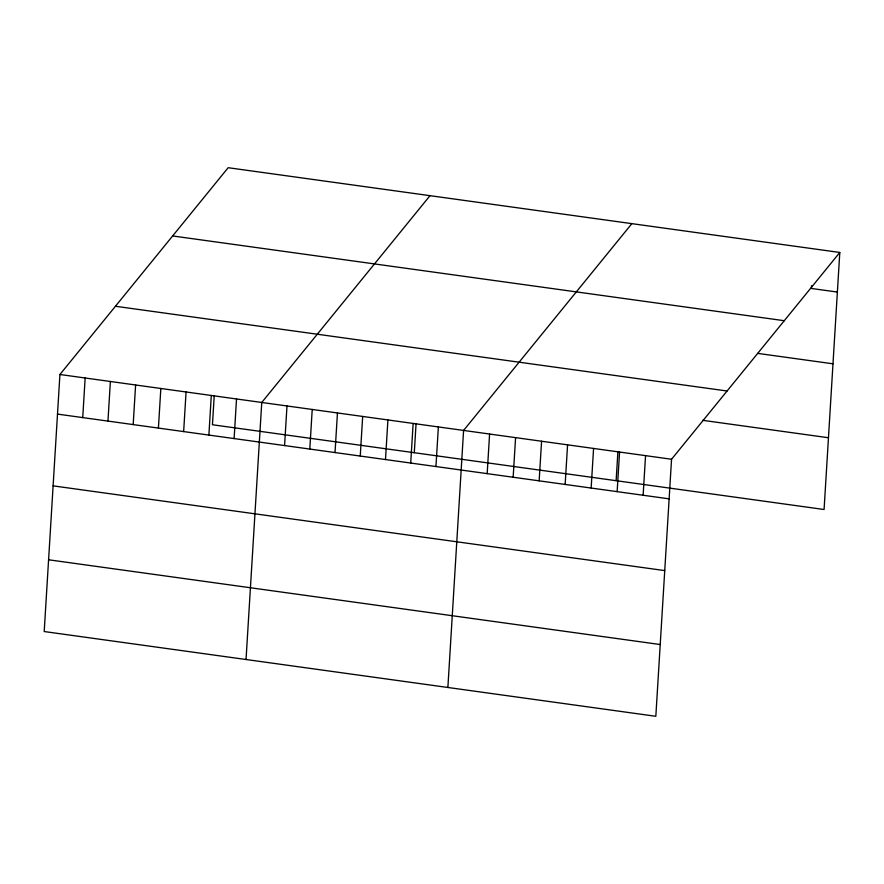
<?xml version="1.0" encoding="UTF-8"?>
<svg xmlns="http://www.w3.org/2000/svg" width="884" height="884" viewBox="0 0 884 884"><rect width="100%" height="100%" fill="white"/><g stroke="black" fill="none" stroke-linecap="round" stroke-linejoin="round"><path stroke-width="1.33" d="M59.924 374.496L44.2 631.541L655.829 716.294L671.553 459.249L839.8 252.459L228.171 167.706L59.924 374.496L671.553 459.249M82.731 417.591L85.151 377.998M107.959 421.093L110.378 381.49M133.186 424.585L135.606 384.993M158.413 428.088L160.844 388.485M183.651 431.58L186.071 391.977M208.878 435.072L211.298 395.479M214.237 395.513L212.447 424.751L824.076 509.504L839.8 252.459M234.105 438.574L236.525 398.971M246.039 659.508L261.763 402.463L430.011 195.673M284.571 445.558L286.991 405.966M309.798 449.061L312.218 409.458M335.025 452.553L337.445 412.95M360.252 456.045L362.672 416.452M385.49 459.547L387.91 419.944M410.717 463.039L413.137 423.447M414.287 452.719L416.077 423.48M435.945 466.542L438.365 426.939M447.879 687.476L463.592 430.431L631.85 223.641M487.172 473.636L489.592 434.033M513.162 477.238L515.582 437.635M539.152 480.841L541.583 441.238M565.152 484.443L567.572 444.84M591.142 488.045L593.573 448.442M616.126 480.686L617.916 451.448M617.143 491.648L619.562 452.044M643.132 495.25L645.552 455.647M811.556 285.72L811.379 288.46L837.38 292.063M172.645 235.951L784.274 320.704M757.743 353.39L832.993 363.81M115.439 306.262L727.068 391.004M702.603 420.309L828.463 437.746M57.504 414.099L669.133 498.852M53.106 485.857L664.735 570.6M48.587 559.782L660.215 644.535"/></g></svg>
